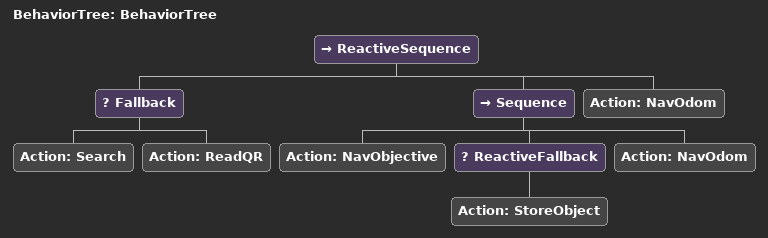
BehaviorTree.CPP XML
<?xml version="1.0"?>
<root main_tree_to_execute="BehaviorTree">
    <BehaviorTree ID="BehaviorTree">
        <ReactiveSequence>
            <Fallback>
                <Action ID="Search"/>
                <Action ID="ReadQR"/>
            </Fallback>
            <Sequence>
                <Action ID="NavObjective"/>
                <ReactiveFallback>
                    <Action ID="StoreObject"/>
                </ReactiveFallback>
                <Action ID="NavOdom"/>
            </Sequence>
            <Action ID="NavOdom"/>
        </ReactiveSequence>
    </BehaviorTree>
</root>
